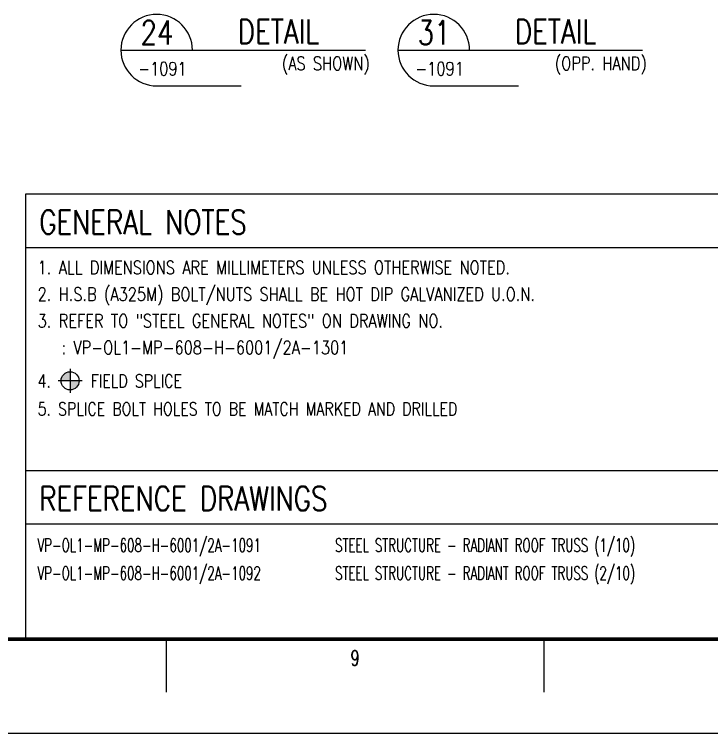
# Model space of a CAD drawing. Header units: millimetres. Extents: x 0 to 232280, y -26939 to 23794.
# Drawn here: x 96672 to 97978, y -26939 to -25592 of the extents above; entities that cross this region are included whole.
import ezdxf
from ezdxf.enums import TextEntityAlignment as Align

# ---------------------------------------------------------------- set-up
doc = ezdxf.new("R2010")
doc.units = ezdxf.units.MM
doc.header["$LTSCALE"] = 30
for name, color, linetype in [('CON-C', 4, 'Continuous'), ('CON-G', 3, 'Continuous'), ('CON-W', 7, 'Continuous'), ('CON-Y', 2, 'Continuous'), ('Dim-W', 7, 'Continuous'), ('TXT-C', 4, 'Continuous'), ('TXT-Y', 2, 'Continuous'), ('TXTT-C', 4, 'Continuous')]:
    doc.layers.add(name, color=color, linetype=linetype)
doc.styles.add('ROMANS', font='ROMANS.shx', dxfattribs={"width": 0.8})
doc.styles.add('SIMPLEX', font='simplex.shx', dxfattribs={"width": 0.8})

# ---------------------------------------------------------------- blocks, each defined once
blk = doc.blocks.new('TITLE')
at = {"color": 7}
for p, q in [((594.15, 17.68), (594.15, 7.78)), ((664.88, 17.68), (664.88, 7.78)), ((841, 0), (0, 0))]:
    blk.add_line(p, q, dxfattribs=at)
at = {"color": 7, "const_width": 0.707}
blk.add_lwpolyline([(28.29, 17.68), (823.67, 17.68)], dxfattribs=at)
at = {"color": 7, "style": 'ROMANS', "width": 0.7}
blk.add_text('9', height=2.83, dxfattribs=at).set_placement((629.51, 14.15), align=Align.MIDDLE)
blk = doc.blocks.new('SECTITLE')
at = {"layer": 'CON-G'}
for p, q in [((-1.7, 0), (44.1, 0)), ((5, -6.7), (20.86, -6.7))]:
    blk.add_line(p, q, dxfattribs=at)
blk.add_arc((5, 0), 6.7, 0, 270, dxfattribs=at)
at = {"layer": 'CON-C', "style": 'SIMPLEX', "width": 0.8}
for tag, p in [('A', (5.06, 1.04)), ('ELEVATION', (27.83, 1.22))]:
    blk.add_attdef(tag, text='', height=4.5, dxfattribs=at).set_placement(p, align=Align.CENTER)
at = {"layer": 'CON-Y', "style": 'SIMPLEX', "width": 0.8}
blk.add_attdef('SCALE', text='', height=2.5, dxfattribs=at).set_placement((44.9, -3.72), align=Align.RIGHT)
blk.add_attdef('H0000-0000', (1.54, -4.72), '', height=2.5, dxfattribs=at)
blk = doc.blocks.new('A$C35816DBB')
at = {"layer": 'CON-G'}
h = blk.add_hatch(color=256, dxfattribs=at)
edge = h.paths.add_edge_path()
edge.add_arc((0, 0), 1.75, 90, 180)
edge.add_line((-1.75, 0), (0, 0))
edge.add_line((0, 0), (0, 1.75))
h = blk.add_hatch(color=256, dxfattribs=at)
edge = h.paths.add_edge_path()
edge.add_line((0, 0), (0, -1.75))
edge.add_arc((0, 0), 1.75, 270, 360)
edge.add_line((1.75, 0), (0, 0))
at = {"layer": 'CON-W'}
for p, q in [((0, 2.33), (0, -2.33)), ((2.33, 0), (-2.33, 0))]:
    blk.add_line(p, q, dxfattribs=at)
blk.add_circle((0, 0), 1.75, dxfattribs=at)
at = {"layer": 'CON-Y', "style": 'SIMPLEX', "width": 0.8}
blk.add_attdef('F.S.', (3.19, 1), '', height=2.5, dxfattribs=at)

msp = doc.modelspace()

# ---------------------------------------------------------------- linework, layer by layer
at = {"layer": 'CON-C'}
for p, q in [((98011.86, -25928.87), (96692.79, -25928.87)), ((98011.86, -25928.87), (96692.79, -25928.87)), ((96692.79, -26028.87), (98011.86, -26028.87)), ((96692.79, -26446.61), (98011.86, -26446.61)), ((96692.79, -26546.61), (98011.86, -26546.61))]:
    msp.add_line(p, q, dxfattribs=at)
at = {"layer": 'TXTT-C'}
msp.add_line((96692.79, -25928.87), (96692.79, -26762.57), dxfattribs=at)

# ---------------------------------------------------------------- block references
at = {"linetype": 'ByBlock', "xscale": 9.999999998999984, "yscale": 9.999999998999984, "zscale": 9.999999998999984}
msp.add_blockref('TITLE', (91015.15, -26939.4), dxfattribs=at)
at = {"layer": 'CON-W', "xscale": 9.714285714284053, "yscale": 9.714285714284053, "zscale": 9.714285714284053}
msp.add_blockref('A$C35816DBB', (96776.44, -26278.63), dxfattribs=at)
at = {"layer": 'Dim-W', "xscale": 10, "yscale": 10, "zscale": 10}
for p, values in [((96888.61, -25659.35), {'H0000-0000': '-1091', 'A': '24', 'ELEVATION': 'DETAIL', 'SCALE': '(AS SHOWN)'}), ((97407.68, -25659.35), {'H0000-0000': '-1091', 'A': '31', 'ELEVATION': 'DETAIL', 'SCALE': '(OPP. HAND)'})]:
    msp.add_blockref('SECTITLE', p, dxfattribs=at).add_auto_attribs(values)

# ---------------------------------------------------------------- texts
at = {"layer": 'TXT-C', "style": 'SIMPLEX', "width": 0.8}
for s, p in [('GENERAL NOTES', (96718.66, -26003.87)), ('REFERENCE DRAWINGS', (96718.66, -26521.61))]:
    msp.add_text(s, height=45, dxfattribs=at).set_placement(p)
at = {"layer": 'TXT-Y', "style": 'SIMPLEX'}
for s, height, width, p in [('1. ALL DIMENSIONS ARE MILLIMETERS UNLESS OTHERWISE NOTED.', 25, 0.8, (96715.63, -26078.87)), ('2. H.S.B (A325M) BOLT/NUTS SHALL BE HOT DIP GALVANIZED U.O.N.', 25, 0.8, (96715.63, -26128.87)), ('3. REFER TO "STEEL GENERAL NOTES" ON DRAWING NO. ', 25, 0.8, (96715.63, -26178.87)), ('   : VP-OL1-MP-608-H-6001/2A-1301', 25, 0.8, (96715.63, -26228.87)), ('4.     FIELD SPLICE', 24.2857, 0.8, (96715.63, -26291.06)), ('5. SPLICE BOLT HOLES TO BE MATCH MARKED AND DRILLED', 24.2857, 0.8, (96715.63, -26343.33)), ('VP-OL1-MP-608-H-6001/2A-1091', 25, 0.65, (96715.29, -26599.08)), ('STEEL STRUCTURE - RADIANT ROOF TRUSS (1/10) ', 25, 0.65, (97272.79, -26599.08)), ('VP-OL1-MP-608-H-6001/2A-1092', 25, 0.65, (96715.29, -26651.45)), ('STEEL STRUCTURE - RADIANT ROOF TRUSS (2/10) ', 25, 0.65, (97272.79, -26651.45))]:
    msp.add_text(s, height=height, dxfattribs=dict(at, width=width)).set_placement(p)

doc.saveas('drawing.dxf')
